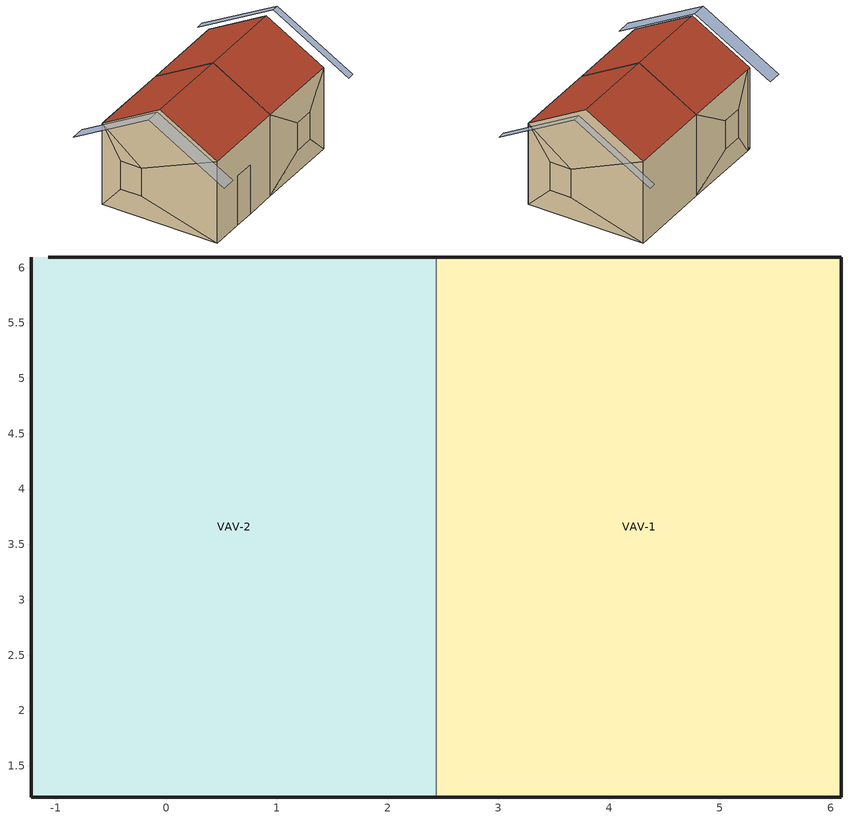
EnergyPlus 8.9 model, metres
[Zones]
VAV-1
 floor ground (Un-insulated solid): 2.44,1.22 2.44,6.1 6.1,6.1 6.1,1.22 z0
 wall outside (8 in lightweight concrete block): 4.27,1.22 5.18,1.22 / 6.1,2.13 6.1,3.05 z0.91:2.13; 6.1,6.1 2.44,6.1 z0:3.49; 5.18,1.22,0.91 6.1,1.22,0 6.1,1.22,3.49 5.18,1.22,2.13; 2.44,1.22,0 6.1,1.22,0 5.18,1.22,0.91 4.27,1.22,0.91; 2.44,1.22,3.49 4.27,1.22,2.13 5.18,1.22,2.13 6.1,1.22,3.49; 2.44,1.22,0 4.27,1.22,0.91 4.27,1.22,2.13 2.44,1.22,3.49; 6.1,3.05,0.91 6.1,6.1,0 6.1,6.1,3.49 6.1,3.05,2.13; 6.1,1.22,3.49 6.1,3.05,2.13 6.1,6.1,3.49 6.1,3.66,4.9; 6.1,1.22,0 6.1,2.13,0.91 6.1,2.13,2.13 6.1,1.22,3.49; 6.1,1.22,0 6.1,6.1,0 6.1,3.05,0.91 6.1,2.13,0.91; 6.1,1.22,3.49 6.1,2.13,2.13 6.1,3.05,2.13
 wall to VAV-2 (Frame partition with 3/4 in gypsum board): 2.44,1.22,0 2.44,1.22,3.49 2.44,3.66,4.9 2.44,6.1,3.49 2.44,6.1,0
 roof outside (4 in lightweight concrete): 2.44,3.66,4.9 6.1,3.66,4.9 6.1,6.1,3.49 2.44,6.1,3.49; 2.44,1.22,3.49 6.1,1.22,3.49 6.1,3.66,4.9 2.44,3.66,4.9
VAV-2
 floor ground (Un-insulated solid): -1.22,1.22 -1.22,6.1 2.44,6.1 2.44,1.22 z0
 wall outside (8 in lightweight concrete block): 0.15,1.22 1.07,1.22 z0:2.13; -1.22,5.33 -1.22,4.42 / 0.46,6.1 -0.46,6.1 z0.91:2.13; -1.22,1.22,0 0.15,1.22,0 0.15,1.22,2.13 1.07,1.22,2.13 1.07,1.22,0 2.44,1.22,0 2.44,1.22,3.49 -1.22,1.22,3.49; -1.22,1.22,0 -1.22,1.22,3.49 -1.22,4.42,2.13 -1.22,4.42,0.91; -1.22,1.22,3.49 -1.22,3.66,4.9 -1.22,6.1,3.49 -1.22,4.42,2.13; -1.22,5.33,0.91 -1.22,5.33,2.13 -1.22,6.1,3.49 -1.22,6.1,0; -1.22,1.22,0 -1.22,4.42,0.91 -1.22,5.33,0.91 -1.22,6.1,0; -1.22,4.42,2.13 -1.22,6.1,3.49 -1.22,5.33,2.13; -1.07,6.1,0 -1.07,6.1,3.49 -0.46,6.1,2.13 -0.46,6.1,0.91; -1.07,6.1,0 -0.46,6.1,0.91 0.46,6.1,0.91 2.44,6.1,0; -1.07,6.1,3.49 2.44,6.1,3.49 0.46,6.1,2.13 -0.46,6.1,2.13; 0.46,6.1,0.91 0.46,6.1,2.13 2.44,6.1,3.49 2.44,6.1,0
 roof outside (4 in lightweight concrete): -1.22,3.66,4.9 2.44,3.66,4.9 2.44,6.1,3.49 -1.22,6.1,3.49; -1.22,1.22,3.49 2.44,1.22,3.49 2.44,3.66,4.9 -1.22,3.66,4.9
shading: 6.56,3.66,4.9 6.86,3.66,4.9 6.86,6.86,3.05 6.56,6.86,3.05; -1.98,3.66,4.9 -1.39,3.66,4.9 -1.39,6.86,3.05 -1.98,6.86,3.05; -1.98,0.46,3.05 -1.39,0.46,3.05 -1.39,3.66,4.9 -1.98,3.66,4.9; 6.56,0.46,3.05 6.86,0.46,3.05 6.86,3.66,4.9 6.56,3.66,4.9
[Building]
Project Name
[Site:Location]
Denver Intl Ap_CO_USA: Latitude {deg}=39.83; Longitude {deg}=-104.65; Time Zone {hr}=-7; Elevation {m}=1650
[Site:WaterMainsTemperature]
Calculation Method=Correlation; Annual Average Outdoor Air Temperature {C}=10.8; Maximum Difference In Monthly Average Outdoor Air Temperatures {deltaC}=23.2
[SizingPeriod:DesignDay] Day of Month=21; Dry-Bulb Temperature Range Modifier Type=DefaultMultipliers; Humidity Condition Type=Wetbulb; Barometric Pressure {Pa}=83011; Rain Indicator=No; Snow Indicator=No; Daylight Saving Time Indicator=No
Name | Month | Day Type | Maximum Dry-Bulb Temperature {C} | Daily Dry-Bulb Temperature Range {deltaC} | Wetbulb or DewPoint at Maximum Dry-Bulb {C} | Wind Speed {m/s} | Wind Direction {deg} | Solar Model Indicator | ASHRAE Clear Sky Optical Depth for Beam Irradiance (taub) | ASHRAE Clear Sky Optical Depth for Diffuse Irradiance (taud) | Sky Clearness
Denver Intl Ap Ann Clg .4% Condns DB=>MWB | 7 | SummerDesignDay | 34.6 | 15.2 | 15.7 | 4.2 | 80 | ASHRAETau | 0.424 | 2.012
Denver Intl Ap Ann Clg .4% Condns WB=>MDB | 7 | SummerDesignDay | 27.3 | 15.2 | 18.3 | 4.2 | 80 | ASHRAETau | 0.424 | 2.012
Denver Intl Ap Ann Htg 99.6% Condns DB | 12 | WinterDesignDay | -17.4 | 0 | -17.4 | 3.3 | 160 | ASHRAEClearSky |  |  | 0
[Material] Roughness=MediumRough; Thermal Absorptance=0.9; Solar Absorptance=0.7; Visible Absorptance=0.7
Name | Thickness {m} | Conductivity {W/m-K} | Density {kg/m3} | Specific Heat {J/kg-K}
4 in lightweight concrete block | 0.1016 | 0.89 | 1920 | 790
5/8 in gyp board | 0.0159 | 0.16 | 800 | 1090
8 in lightweight concrete | 0.2032 | 0.53 | 1280 | 840
Carpet | 0.0127 | 0.06 | 288 | 1380
Concrete cast dense reinforced | 0.2 | 1.9 | 2300 | 840
[Material:NoMass]
Minwool batt R11 w/ 2x4 frame: Roughness=Smooth; Thermal Resistance {m2-K/W}=1.46524; Thermal Absorptance=0.9; Solar Absorptance=0.7; Visible Absorptance=0.7
[Construction]
4 in lightweight concrete: 4 in lightweight concrete block
8 in lightweight concrete block: 8 in lightweight concrete, 8 in lightweight concrete
Frame partition with 3/4 in gypsum board: Minwool batt R11 w/ 2x4 frame, 5/8 in gyp board
Un-insulated solid: Carpet, Concrete cast dense reinforced
[Zone]
VAV-1; VAV-2
